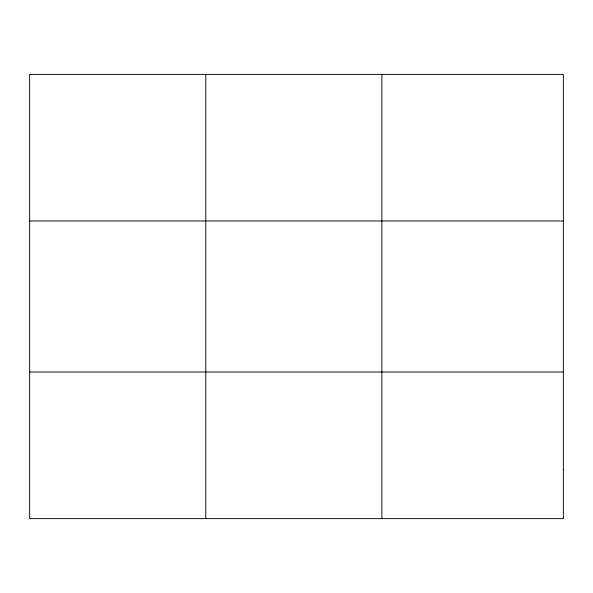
<?xml version="1.0" encoding="UTF-8"?>
<svg xmlns="http://www.w3.org/2000/svg" width="593" height="593" viewBox="0 0 593 593"><rect width="100%" height="100%" fill="white"/><g stroke="black" fill="none" stroke-linecap="round" stroke-linejoin="round"><path stroke-width="0.89" d="M205.771 518.623L205.771 74.377M381.892 518.623L381.892 74.377M29.65 220.974L563.35 220.974M29.65 372.026L563.35 372.026M563.35 469.76L563.35 518.623L29.65 518.623L29.65 74.377L563.35 74.377L563.35 469.76"/></g></svg>
